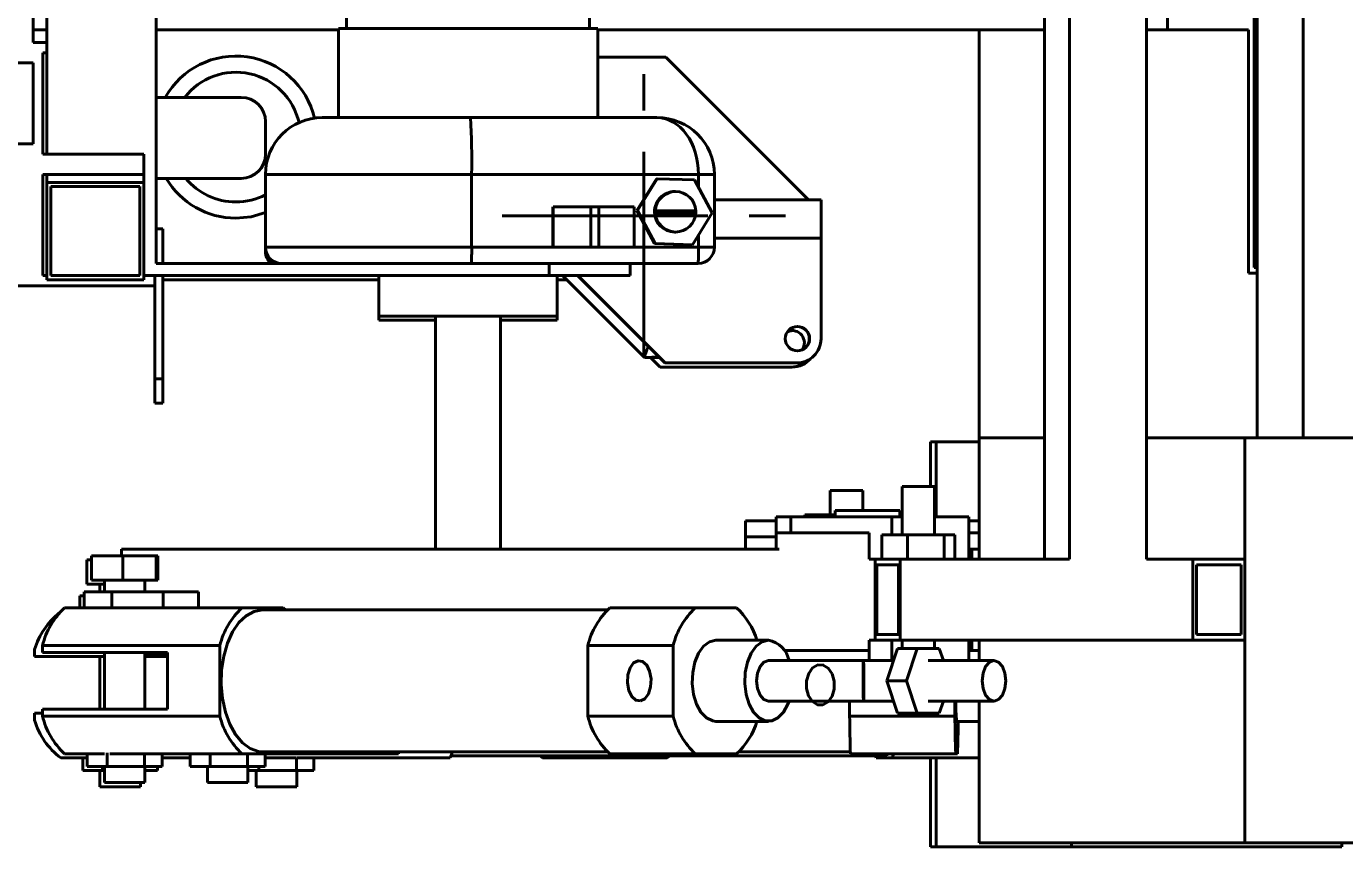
# Model space of a CAD drawing. Header units: millimetres. Extents: x -250 to 3947, y -1468 to 870.
# Drawn here: x 1713.1 to 1794.5, y 604.3 to 655.1 of the extents above; entities that cross this region are included whole.
import ezdxf

# ---------------------------------------------------------------- set-up
doc = ezdxf.new("R2010")
doc.units = ezdxf.units.MM
doc.header["$PDSIZE"] = -1
doc.linetypes.add('CENTERX2', pattern=[20.32, 12.7, -2.54, 2.54, -2.54])
doc.styles.get("Standard").update_dxf_attribs({"font": 'times_0.ttf'})
doc.dimstyles.new('ISO-25', dxfattribs={"dimtxt": 2.5, "dimasz": 2.5, "dimexe": 1.25, "dimexo": 0.625, "dimtad": 1, "dimtxsty": 'Standard', "dimcen": 2.5, "dimadec": 0, "dimazin": 0, "dimtfac": 1, "dimtmove": 0, "dimatfit": 3, "dimfxl": 1, "dimarcsym": 0})

# ---------------------------------------------------------------- blocks, each defined once
blk = doc.blocks.new('*D9')
at = {"color": 0, "lineweight": -2}
for p, q in [((1740.832, 716.105), (1851.765, 716.105)), ((1850.765, 712.803), (1850.765, 568.015)), ((1850.765, 416.619), (1850.765, 561.407)), ((1729.446, 413.317), (1851.765, 413.317))]:
    blk.add_line(p, q, dxfattribs=at)
at = {"color": 0, "lineweight": 40}
for points in [[(1850.214, 712.803), (1851.315, 712.803), (1850.765, 716.105)], [(1850.214, 416.619), (1851.315, 416.619), (1850.765, 413.317)]]:
    blk.add_solid(points, dxfattribs=at)
at = {"layer": 'Defpoints', "color": 0, "lineweight": 40}
for p in [(1739.832, 716.105), (1728.446, 413.317), (1850.765, 413.317)]:
    blk.add_point(p, dxfattribs=at)
at = {"color": 0, "lineweight": 15, "insert": (1850.765, 564.711), "char_height": 3.5, "attachment_point": 5}
blk.add_mtext('1514', dxfattribs=at)
blk = doc.blocks.new('*D10')
at = {"color": 0, "lineweight": -2}
for p, q in [((1671.796, 654.071), (1671.796, 757.782)), ((1803.546, 641.238), (1803.546, 757.782)), ((1675.098, 756.782), (1800.244, 756.782))]:
    blk.add_line(p, q, dxfattribs=at)
at = {"color": 0, "lineweight": 40}
for points in [[(1675.098, 757.333), (1675.098, 756.232), (1671.796, 756.782)], [(1800.244, 757.333), (1800.244, 756.232), (1803.546, 756.782)]]:
    blk.add_solid(points, dxfattribs=at)
at = {"layer": 'Defpoints', "color": 0, "lineweight": 40}
for p in [(1803.546, 756.782), (1671.796, 653.071), (1803.546, 640.238)]:
    blk.add_point(p, dxfattribs=at)
at = {"color": 0, "lineweight": 15, "insert": (1737.671, 760.092), "char_height": 3.5, "attachment_point": 5}
blk.add_mtext('670', dxfattribs=at)

msp = doc.modelspace()

# ---------------------------------------------------------------- linework, layer by layer
at = {"color": 7, "linetype": 'Continuous', "lineweight": 40}
for p, q in [((1775.9467, 622.2303), (1775.9467, 692.2303)), ((1777.5, 622.2303), (1777.5, 692.2303)), ((1782.2526, 622.2303), (1782.2526, 692.2303)), ((1789.0792, 684.7303), (1789.0792, 629.7303)), ((1791.9196, 684.7303), (1791.9196, 629.7303)), ((1721.1246, 640.4803), (1721.1246, 673.9803)), ((1714.3747, 667.2303), (1714.3747, 647.2303)), ((1713.5463, 654.1053), (1713.5463, 660.3553)), ((1732.8746, 659.9803), (1732.8746, 654.9803)), ((1747.8746, 654.9803), (1747.8746, 659.9803)), ((1783.5463, 654.8883), (1783.5463, 659.8883)), ((1788.8963, 640.2383), (1788.8963, 659.8883)), ((1732.3746, 654.9803), (1732.3746, 649.4803)), ((1748.3747, 654.9803), (1732.3746, 654.9803)), ((1748.3747, 649.4803), (1748.3747, 654.9803)), ((1714.3747, 654.8883), (1713.5463, 654.8883)), ((1713.5463, 654.1053), (1714.3747, 654.1053)), ((1732.3746, 654.8883), (1721.1246, 654.8883)), ((1775.9467, 654.8883), (1748.3747, 654.8883)), ((1771.9119, 654.8883), (1771.9119, 629.7303)), ((1783.5463, 654.8883), (1782.2526, 654.8883)), ((1788.5464, 654.8883), (1783.5463, 654.8883)), ((1788.5464, 654.8883), (1788.5464, 639.8883)), ((1788.8963, 654.8883), (1789.0792, 654.8883)), ((1714.1246, 653.4803), (1714.3747, 653.4803)), ((1714.1246, 653.4803), (1714.1246, 647.2303)), ((1713.5463, 652.8553), (1693.5463, 652.8553)), ((1713.5463, 652.8553), (1713.5463, 647.8553)), ((1748.3747, 653.2062), (1752.5879, 653.2062)), ((1752.5879, 653.2062), (1761.384, 644.4087)), ((1726.3746, 650.7303), (1721.1246, 650.7303)), ((1727.8746, 649.2303), (1727.8746, 647.2303)), ((1740.5351, 649.4803), (1731.3746, 649.4803)), ((1752.0333, 649.4803), (1740.5351, 649.4803)), ((1713.5463, 647.8553), (1693.5463, 647.8553)), ((1714.1246, 647.2303), (1714.3747, 647.2303)), ((1720.3746, 647.2303), (1714.3747, 647.2303)), ((1720.3746, 639.7303), (1720.3746, 647.2303)), ((1714.1246, 645.9803), (1720.3746, 645.9803)), ((1714.1246, 639.7303), (1714.1246, 645.9803)), ((1714.3747, 645.4803), (1714.3747, 645.9803)), ((1727.8746, 645.9803), (1727.8746, 641.4803)), ((1740.5975, 641.4803), (1740.5975, 645.9803)), ((1740.5975, 645.9803), (1754.5953, 645.9803)), ((1755.5773, 645.9803), (1754.5953, 645.9803)), ((1755.5773, 641.4803), (1755.5773, 645.9803)), ((1714.3747, 645.4803), (1720.3746, 645.4803)), ((1714.3747, 639.4803), (1714.3747, 645.4803)), ((1714.6246, 639.7303), (1714.6246, 645.2303)), ((1714.6246, 645.2303), (1720.1246, 645.2303)), ((1720.1246, 645.2303), (1720.1246, 639.7303)), ((1726.3746, 645.7303), (1721.1246, 645.7303)), ((1750.7877, 643.7424), (1752.0049, 645.7049)), ((1750.8233, 643.7424), (1752.0405, 645.7049)), ((1752.0405, 645.7049), (1752.0049, 645.7049)), ((1752.0405, 645.7049), (1754.3484, 645.6318)), ((1754.3484, 645.6318), (1755.4391, 643.5963)), ((1753.1847, 644.9194), (1753.1312, 644.9194)), ((1762.1563, 644.4087), (1762.1563, 643.6363)), ((1745.5967, 641.4803), (1745.5967, 643.9803)), ((1745.6351, 643.9803), (1745.6351, 641.4803)), ((1747.9598, 641.4803), (1747.9598, 643.9803)), ((1747.9598, 643.9803), (1748.4468, 643.9803)), ((1748.4468, 643.9803), (1748.4468, 641.4803)), ((1750.6343, 641.4803), (1750.6343, 643.9803)), ((1750.8233, 643.7424), (1750.7877, 643.7424)), ((1751.8783, 641.7069), (1750.7877, 643.7424)), ((1751.914, 641.7069), (1750.8233, 643.7424)), ((1751.9366, 643.735), (1751.9321, 643.735)), ((1751.9321, 643.6037), (1751.9366, 643.6037)), ((1751.9366, 643.735), (1754.4327, 643.735)), ((1754.4327, 643.6037), (1751.9366, 643.6037)), ((1755.4391, 643.5963), (1754.2219, 641.6338)), ((1762.1563, 643.6363), (1762.1563, 642.0396)), ((1721.5463, 642.619), (1721.1246, 642.619)), ((1721.5463, 640.4803), (1721.5463, 642.619)), ((1753.1312, 642.4194), (1753.1847, 642.4194)), ((1762.1563, 642.0396), (1762.1563, 635.8401)), ((1727.8746, 641.4803), (1727.8746, 641.2303)), ((1745.5967, 641.4803), (1740.5975, 641.4803)), ((1748.4468, 641.4803), (1747.9598, 641.4803)), ((1754.5953, 641.4803), (1750.5959, 641.4803)), ((1751.914, 641.7069), (1751.8783, 641.7069)), ((1754.1862, 641.6338), (1751.8783, 641.7069)), ((1754.2219, 641.6338), (1751.914, 641.7069)), ((1754.2219, 641.6338), (1754.1862, 641.6338)), ((1755.5773, 641.4803), (1754.5953, 641.4803)), ((1745.3746, 640.4803), (1721.1246, 640.4803)), ((1745.3746, 639.7303), (1745.3746, 640.4803)), ((1745.3746, 640.4803), (1746.4817, 640.4803)), ((1746.4817, 640.4803), (1754.5775, 640.4803)), ((1750.3746, 640.4803), (1750.3746, 639.7303)), ((1714.1246, 639.7303), (1714.3747, 639.7303)), ((1720.3746, 639.4803), (1714.3747, 639.4803)), ((1720.1246, 639.7303), (1714.6246, 639.7303)), ((1745.3746, 639.7303), (1720.3746, 639.7303)), ((1720.3746, 639.7303), (1720.3746, 639.4803)), ((1721.0463, 639.1053), (1721.0463, 639.7303)), ((1721.5463, 633.3553), (1721.5463, 639.7303)), ((1721.5463, 639.4803), (1734.8746, 639.4803)), ((1734.8746, 639.7303), (1734.8746, 637.2303)), ((1750.3746, 639.7303), (1745.3746, 639.7303)), ((1745.8746, 637.2303), (1745.8746, 639.7303)), ((1746.4496, 639.4803), (1745.8746, 639.4803)), ((1746.1998, 639.7303), (1751.2548, 634.671)), ((1752.5219, 634.3401), (1747.1326, 639.7303)), ((1752.5398, 634.3401), (1747.1504, 639.7303)), ((1788.5464, 639.8883), (1789.0792, 639.8883)), ((1789.0792, 640.2383), (1788.8963, 640.2383)), ((1706.0463, 639.1053), (1721.0463, 639.1053)), ((1721.0463, 633.3553), (1721.0463, 639.1053)), ((1734.8746, 637.2303), (1734.8746, 636.9803)), ((1734.8746, 637.2303), (1740.3747, 637.2303)), ((1738.3746, 637.2303), (1738.3746, 622.8553)), ((1740.3747, 637.2303), (1745.8746, 637.2303)), ((1742.3746, 622.8553), (1742.3746, 637.2303)), ((1745.8746, 636.9803), (1745.8746, 637.2303)), ((1738.3746, 636.9803), (1734.8746, 636.9803)), ((1745.8746, 636.9803), (1742.3746, 636.9803)), ((1752.1473, 634.7148), (1751.2571, 634.6694)), ((1751.2571, 634.6694), (1752.1928, 634.6694)), ((1752.2212, 634.0901), (1751.6425, 634.6694)), ((1760.3323, 634.0901), (1752.2212, 634.0901)), ((1752.5398, 634.3401), (1752.5219, 634.3401)), ((1760.6565, 634.3401), (1752.5398, 634.3401)), ((1760.3735, 634.0901), (1760.3323, 634.0901)), ((1721.5463, 633.3553), (1721.0463, 633.3553)), ((1721.0463, 631.8553), (1721.0463, 633.3553)), ((1721.5463, 631.8553), (1721.5463, 633.3553)), ((1721.5463, 631.8553), (1721.0463, 631.8553)), ((1771.9081, 622.2303), (1771.9081, 629.7303)), ((1771.9081, 629.7303), (1775.9467, 629.7303)), ((1782.2526, 629.7303), (1788.3035, 629.7303)), ((1788.3035, 604.7303), (1788.3035, 629.7303)), ((1788.3035, 629.7303), (1796.1762, 629.7303)), ((1769.26, 629.4803), (1768.9194, 629.4803)), ((1768.9194, 626.7303), (1768.9194, 629.4803)), ((1769.26, 624.8553), (1769.26, 629.4803)), ((1769.26, 629.4803), (1771.9119, 629.4803)), ((1762.729, 626.4803), (1762.729, 624.9803)), ((1762.729, 626.4803), (1764.4266, 626.4803)), ((1764.4266, 626.4803), (1764.729, 626.4803)), ((1764.729, 625.2303), (1764.729, 626.4803)), ((1767.1687, 626.7303), (1767.1687, 623.7303)), ((1767.1687, 626.7303), (1767.5835, 626.7303)), ((1767.5835, 626.7303), (1769.1687, 626.7303)), ((1769.1687, 623.7303), (1769.1687, 626.7303)), ((1759.3809, 624.8553), (1759.3809, 623.8553)), ((1759.3809, 624.8553), (1760.2961, 624.8553)), ((1760.2961, 624.8553), (1760.2961, 623.8553)), ((1760.2961, 624.8553), (1766.5342, 624.8553)), ((1761.1488, 624.9803), (1761.1488, 624.8553)), ((1763.0272, 624.9803), (1761.1488, 624.9803)), ((1763.0272, 625.2303), (1763.0272, 624.8553)), ((1767.0272, 625.2303), (1763.0272, 625.2303)), ((1766.5342, 624.8553), (1766.5342, 623.7303)), ((1766.5342, 624.8553), (1767.1687, 624.8553)), ((1767.0272, 624.8553), (1767.0272, 625.2303)), ((1769.1687, 624.8553), (1771.2868, 624.8553)), ((1771.2868, 624.8553), (1771.2868, 622.2303)), ((1757.5024, 624.6053), (1757.5024, 623.6053)), ((1757.5024, 624.6053), (1759.3809, 624.6053)), ((1771.2868, 624.6053), (1771.9081, 624.6053)), ((1757.5024, 623.6053), (1757.5024, 622.8553)), ((1759.3809, 623.6053), (1757.5024, 623.6053)), ((1759.3809, 623.8553), (1759.3809, 622.8553)), ((1760.2961, 623.8553), (1759.3809, 623.8553)), ((1765.1216, 623.8553), (1760.2961, 623.8553)), ((1765.1216, 622.2303), (1765.1216, 623.8553)), ((1765.9197, 623.7303), (1765.9197, 622.2303)), ((1765.9197, 623.7303), (1767.4986, 623.7303)), ((1767.4986, 623.7303), (1767.4986, 622.2303)), ((1767.4986, 623.7303), (1769.7476, 623.7303)), ((1769.7476, 623.7303), (1769.7476, 622.2303)), ((1769.7476, 623.7303), (1770.4177, 623.7303)), ((1770.4177, 623.7303), (1770.4177, 622.2303)), ((1771.9081, 623.8553), (1771.2868, 623.8553)), ((1717.1312, 622.4494), (1717.1312, 620.9495)), ((1717.1312, 622.4494), (1719.0765, 622.4494)), ((1718.9959, 622.4494), (1718.9959, 622.8553)), ((1759.5753, 622.8553), (1718.9959, 622.8553)), ((1719.0765, 622.4494), (1719.0765, 620.9495)), ((1719.0765, 622.4494), (1721.1271, 622.4494)), ((1721.1271, 622.4494), (1721.1271, 620.9495)), ((1721.1271, 622.4494), (1721.2324, 622.4494)), ((1721.2324, 622.4494), (1721.2324, 620.9495)), ((1771.2868, 622.8553), (1771.9081, 622.8553)), ((1771.4511, 622.2303), (1771.4511, 622.8553)), ((1771.4567, 622.2303), (1771.4567, 622.8553)), ((1716.857, 622.1995), (1716.857, 620.6995)), ((1716.857, 622.1995), (1717.1312, 622.1995)), ((1765.1216, 622.2303), (1765.491, 622.2303)), ((1765.491, 617.2303), (1765.491, 622.2303)), ((1765.491, 622.2303), (1765.9197, 622.2303)), ((1765.5997, 621.8803), (1766.9356, 621.8803)), ((1765.5997, 617.5803), (1765.5997, 621.8803)), ((1765.9197, 622.2303), (1766.4056, 622.2303)), ((1766.4056, 622.2303), (1767.0443, 622.2303)), ((1766.9356, 621.8803), (1766.9356, 617.5803)), ((1767.0443, 622.2303), (1767.0443, 617.2303)), ((1777.5, 622.2303), (1767.0443, 622.2303)), ((1785.1042, 622.2303), (1782.2526, 622.2303)), ((1785.1042, 622.2303), (1785.1042, 617.2303)), ((1788.3035, 622.2303), (1785.1042, 622.2303)), ((1785.3281, 617.5803), (1785.3281, 621.8803)), ((1785.3281, 621.8803), (1788.0795, 621.8803)), ((1788.0795, 621.8803), (1788.0795, 617.5803)), ((1788.3035, 617.2303), (1788.3035, 622.2303)), ((1717.1312, 620.9495), (1719.0765, 620.9495)), ((1717.9318, 620.9495), (1717.9318, 620.2303)), ((1719.0765, 620.9495), (1721.1271, 620.9495)), ((1720.4318, 620.2303), (1720.4318, 620.9495)), ((1721.1271, 620.9495), (1721.2324, 620.9495)), ((1716.4076, 619.9803), (1716.4076, 619.2303)), ((1716.6818, 619.9803), (1716.4076, 619.9803)), ((1716.6818, 620.2303), (1716.6818, 619.2303)), ((1718.3875, 620.2303), (1716.6818, 620.2303)), ((1716.857, 620.6995), (1717.9318, 620.6995)), ((1717.6576, 620.6995), (1717.6576, 620.2303)), ((1718.3875, 619.2303), (1718.3875, 620.2303)), ((1721.5523, 620.2303), (1718.3875, 620.2303)), ((1721.5523, 619.2303), (1721.5523, 620.2303)), ((1723.7368, 620.2303), (1721.5523, 620.2303)), ((1723.7368, 620.2303), (1723.7368, 619.2303)), ((1716.9133, 619.2303), (1715.4738, 619.2303)), ((1716.9133, 619.2303), (1718.3875, 619.2303)), ((1718.3875, 619.2303), (1718.8996, 619.2303)), ((1726.4209, 619.2303), (1718.8996, 619.2303)), ((1728.9717, 619.2303), (1726.4209, 619.2303)), ((1748.9849, 619.1053), (1727.6963, 619.1053)), ((1729.1128, 619.1053), (1728.9717, 619.2303)), ((1754.3968, 619.2303), (1749.126, 619.2303)), ((1756.9476, 619.2303), (1754.3968, 619.2303)), ((1766.9356, 617.5803), (1765.5997, 617.5803)), ((1788.0795, 617.5803), (1785.3281, 617.5803)), ((1725.0629, 616.9098), (1714.1158, 616.9098)), ((1714.1158, 616.4803), (1714.1158, 616.9098)), ((1725.0629, 612.5509), (1725.0629, 616.9098)), ((1753.0389, 616.9098), (1747.768, 616.9098)), ((1747.768, 612.5509), (1747.768, 616.9098)), ((1753.0389, 612.5509), (1753.0389, 616.9098)), ((1758.9158, 617.2303), (1755.6722, 617.2303)), ((1765.1216, 615.9803), (1765.1216, 617.2303)), ((1765.1216, 617.2303), (1765.491, 617.2303)), ((1767.0443, 617.2303), (1765.491, 617.2303)), ((1766.8848, 616.7303), (1766.2091, 614.7303)), ((1766.5342, 615.9803), (1766.5342, 617.2303)), ((1768.1011, 616.7303), (1766.8848, 616.7303)), ((1785.1042, 617.2303), (1767.0443, 617.2303)), ((1767.1687, 617.2303), (1767.1687, 616.7303)), ((1768.1011, 616.7303), (1767.4254, 614.7303)), ((1768.3898, 616.7303), (1768.1011, 616.7303)), ((1768.3898, 616.7303), (1769.1687, 616.7303)), ((1769.1687, 616.7303), (1769.1687, 617.2303)), ((1769.4526, 616.7303), (1769.1687, 616.7303)), ((1769.706, 615.9803), (1769.4526, 616.7303)), ((1771.2868, 615.9803), (1771.2868, 617.2303)), ((1771.4567, 616.6053), (1771.4567, 617.2303)), ((1771.9081, 615.9803), (1771.9081, 617.2303)), ((1788.3035, 617.2303), (1785.1042, 617.2303)), ((1713.6189, 616.6598), (1713.6189, 616.2303)), ((1717.9318, 616.2303), (1713.6189, 616.2303)), ((1721.8193, 616.4803), (1714.1158, 616.4803)), ((1717.6576, 616.2303), (1717.6576, 612.9803)), ((1717.9318, 616.4803), (1717.9318, 612.9803)), ((1720.4318, 612.9803), (1720.4318, 616.4803)), ((1720.4318, 616.3553), (1721.8193, 616.3553)), ((1721.8193, 616.2303), (1720.4318, 616.2303)), ((1721.8193, 612.9803), (1721.8193, 616.4803)), ((1766.6314, 615.9803), (1758.9158, 615.9803)), ((1765.1216, 616.6053), (1759.8835, 616.6053)), ((1772.8313, 615.9803), (1768.7769, 615.9803)), ((1771.9081, 616.6053), (1771.2868, 616.6053)), ((1767.4254, 614.7303), (1766.2091, 614.7303)), ((1766.2091, 614.7303), (1766.8848, 612.7303)), ((1767.4254, 614.7303), (1768.1011, 612.7303)), ((1758.9158, 613.4803), (1766.6314, 613.4803)), ((1763.9233, 612.5509), (1763.9233, 613.4803)), ((1768.7769, 613.4803), (1772.8313, 613.4803)), ((1769.4526, 612.7303), (1769.706, 613.4803)), ((1770.4216, 612.5509), (1770.4216, 613.4803)), ((1771.9081, 604.7303), (1771.9081, 613.4803)), ((1713.6189, 612.7303), (1713.6189, 612.3009)), ((1714.1158, 612.7303), (1713.6189, 612.7303)), ((1714.1158, 612.5509), (1714.1158, 612.9803)), ((1714.1158, 612.9803), (1721.8193, 612.9803)), ((1768.1011, 612.7303), (1766.8848, 612.7303)), ((1768.1011, 612.7303), (1769.4526, 612.7303)), ((1725.0629, 612.5509), (1714.1158, 612.5509)), ((1753.0389, 612.5509), (1747.768, 612.5509)), ((1755.6722, 612.2303), (1758.9158, 612.2303)), ((1770.4216, 612.5509), (1763.9233, 612.5509)), ((1770.5249, 612.2303), (1771.9081, 612.2303)), ((1717.9444, 610.2303), (1715.4738, 610.2303)), ((1716.8738, 610.2303), (1716.8738, 609.4495)), ((1718.0966, 610.2846), (1718.0966, 609.4495)), ((1726.4209, 610.2303), (1718.2738, 610.2303)), ((1720.4047, 610.2303), (1720.4047, 609.4495)), ((1721.4899, 610.2303), (1721.4899, 609.4495)), ((1723.2287, 610.2303), (1723.2287, 609.4495)), ((1724.4515, 610.2303), (1724.4515, 609.4495)), ((1728.9717, 610.2303), (1726.4209, 610.2303)), ((1726.7596, 610.2303), (1726.7596, 609.4495)), ((1727.6963, 610.3553), (1748.9849, 610.3553)), ((1727.8448, 610.2303), (1727.8448, 609.4495)), ((1728.9717, 610.2303), (1729.1128, 610.3553)), ((1735.984, 610.2303), (1728.9717, 610.2303)), ((1735.9784, 610.3553), (1735.984, 610.2303)), ((1736.084, 610.2303), (1735.984, 610.2303)), ((1736.084, 610.2303), (1736.0895, 610.3553)), ((1754.3968, 610.2303), (1749.126, 610.2303)), ((1756.9476, 610.2303), (1754.3968, 610.2303)), ((1757.0887, 610.3553), (1763.9711, 610.3553)), ((1770.4749, 610.2303), (1763.9766, 610.2303)), ((1770.5749, 610.2303), (1770.4749, 610.2303)), ((1716.8738, 609.9803), (1715.2378, 609.9803)), ((1716.5996, 609.9803), (1716.5996, 609.1995)), ((1718.0966, 609.4495), (1716.8738, 609.4495)), ((1717.8224, 609.4495), (1717.8224, 609.1995)), ((1717.9318, 609.4495), (1717.9318, 608.4494)), ((1720.4047, 609.4495), (1718.0966, 609.4495)), ((1721.4899, 609.4495), (1720.4047, 609.4495)), ((1720.4318, 608.4494), (1720.4318, 609.4495)), ((1721.2156, 609.4495), (1721.2156, 609.1995)), ((1723.2287, 609.9803), (1721.4899, 609.9803)), ((1724.4515, 609.4495), (1723.2287, 609.4495)), ((1724.2867, 609.4495), (1724.2867, 608.4494)), ((1726.7596, 609.4495), (1724.4515, 609.4495)), ((1727.8448, 609.4495), (1726.7596, 609.4495)), ((1726.7868, 608.4494), (1726.7868, 609.4495)), ((1727.4712, 609.4495), (1727.4712, 609.1995)), ((1729.7509, 609.9803), (1727.8448, 609.9803)), ((1729.7793, 609.983), (1729.7793, 609.1995)), ((1739.2773, 609.9803), (1729.7827, 609.9803)), ((1730.8645, 609.9803), (1730.8645, 609.1995)), ((1739.3319, 610.1053), (1766.0585, 610.1053)), ((1744.9715, 609.9803), (1744.8033, 610.1053)), ((1748.0123, 609.9803), (1744.9715, 609.9803)), ((1748.1806, 610.1053), (1748.0123, 609.9803)), ((1752.6695, 609.9803), (1748.0123, 609.9803)), ((1752.8377, 610.1053), (1752.6695, 609.9803)), ((1765.5655, 609.9803), (1765.5109, 610.1053)), ((1766.5515, 609.9803), (1765.5655, 609.9803)), ((1771.9081, 609.9803), (1766.5515, 609.9803)), ((1768.9194, 604.4803), (1768.9194, 609.9803)), ((1769.26, 604.4803), (1769.26, 609.9803)), ((1717.8224, 609.1995), (1716.5996, 609.1995)), ((1717.6576, 609.1995), (1717.6576, 608.1995)), ((1717.9318, 609.1995), (1717.8224, 609.1995)), ((1721.2156, 609.1995), (1720.4318, 609.1995)), ((1727.4712, 609.1995), (1726.7868, 609.1995)), ((1727.3065, 609.1995), (1727.3065, 608.1995)), ((1729.7793, 609.1995), (1727.4712, 609.1995)), ((1730.8645, 609.1995), (1729.7793, 609.1995)), ((1729.8065, 608.1995), (1729.8065, 609.1995)), ((1720.1576, 608.1995), (1717.6576, 608.1995)), ((1720.4318, 608.4494), (1717.9318, 608.4494)), ((1720.1576, 608.1995), (1720.1576, 608.4494)), ((1725.5368, 608.4494), (1724.2867, 608.4494)), ((1726.7868, 608.4494), (1725.5368, 608.4494)), ((1728.5565, 608.1995), (1727.3065, 608.1995)), ((1729.8065, 608.1995), (1728.5565, 608.1995)), ((1769.26, 604.4803), (1768.9194, 604.4803)), ((1769.26, 604.4803), (1777.625, 604.4803)), ((1771.9081, 604.7303), (1788.3035, 604.7303)), ((1777.625, 604.4803), (1777.625, 604.7303)), ((1777.625, 604.4803), (1794.3002, 604.4803)), ((1788.3035, 604.7303), (1796.1762, 604.7303)), ((1794.3002, 604.4803), (1794.3002, 604.7303))]:
    msp.add_line(p, q, dxfattribs=at)
at = {"color": 7, "linetype": 'CENTERX2', "lineweight": 40}
for p, q in [((1751.2159, 634.6694), (1751.2159, 652.1694)), ((1742.4733, 643.4194), (1759.9584, 643.4194))]:
    msp.add_line(p, q, dxfattribs=at)
at = {"color": 8, "linetype": 'Continuous', "lineweight": 40}
for p, q in [((1727.8746, 645.9803), (1740.5975, 645.9803)), ((1754.5953, 645.9803), (1754.5953, 645.1711)), ((1754.5953, 642.2359), (1754.5953, 641.4803)), ((1740.5975, 641.4803), (1727.8746, 641.4803)), ((1727.8746, 641.2303), (1727.9064, 641.2303))]:
    msp.add_line(p, q, dxfattribs=at)
at = {"color": 7, "linetype": 'Continuous', "lineweight": 40, "flags": 128}
for points in [[(1726.0463, 643.2773), (1726.9926, 643.3676), (1727.8746, 643.6235)], [(1760.3996, 636.3399), (1760.1334, 636.283), (1760.0811, 636.259)], [(1727.6963, 619.1053), (1727.1809, 619.0158), (1726.6866, 618.7508), (1726.2337, 618.3212), (1725.8406, 617.7446), (1725.5236, 617.0446), (1725.2954, 616.2498), (1725.1656, 615.3928), (1725.1393, 614.5088), (1725.2178, 613.6337), (1725.3977, 612.8036), (1725.6717, 612.0524), (1726.0286, 611.4108), (1726.4538, 610.9051), (1726.9298, 610.556), (1727.4373, 610.3778), (1727.6963, 610.3553)], [(1755.6722, 617.2303), (1755.2775, 617.1376), (1754.9121, 616.8664), (1754.603, 616.4367), (1754.3732, 615.8805), (1754.2398, 615.239), (1754.2126, 614.5597), (1754.2937, 613.8931), (1754.477, 613.2886), (1754.7489, 612.7911), (1755.0894, 612.4373), (1755.473, 612.2536), (1755.6722, 612.2303)], [(1758.9158, 617.2303), (1758.5211, 617.1376), (1758.1557, 616.8664), (1757.8466, 616.4367), (1757.6168, 615.8805), (1757.4834, 615.239), (1757.4562, 614.5597), (1757.5373, 613.8931), (1757.7206, 613.2886), (1757.9925, 612.7911), (1758.3329, 612.4373), (1758.7166, 612.2536), (1759.115, 612.2536), (1759.4986, 612.4373), (1759.8391, 612.7911), (1760.111, 613.2886), (1760.1828, 613.4803)], [(1751.0095, 613.4865), (1750.7254, 613.5338), (1750.4736, 613.7634), (1750.2923, 614.1401), (1750.2092, 614.6067), (1750.2369, 615.0921), (1750.3713, 615.5225), (1750.5917, 615.8322), (1750.8648, 615.9742), (1751.1489, 615.9268), (1751.4007, 615.6973), (1751.5819, 615.3205), (1751.665, 614.8539), (1751.6373, 614.3685), (1751.503, 613.9382), (1751.2825, 613.6285), (1751.0095, 613.4865)], [(1758.9158, 615.9803), (1758.6359, 615.8852), (1758.3985, 615.6142), (1758.24, 615.2087), (1758.1843, 614.7303), (1758.24, 614.252), (1758.3985, 613.8465), (1758.6359, 613.5755), (1758.9158, 613.4803), (1758.9158, 613.4803)], [(1764.7823, 613.4865), (1764.7712, 613.5338), (1764.7613, 613.7634), (1764.7542, 614.1401), (1764.751, 614.6067), (1764.7521, 615.0921), (1764.7573, 615.5225), (1764.766, 615.8322), (1764.7767, 615.9742), (1764.7878, 615.9268), (1764.7977, 615.6973), (1764.8048, 615.3205), (1764.8081, 614.8539), (1764.807, 614.3685), (1764.8017, 613.9382), (1764.7931, 613.6285), (1764.7823, 613.4865)], [(1773.1133, 613.577), (1772.8336, 613.4803), (1772.5535, 613.574), (1772.3157, 613.8438), (1772.1564, 614.2485), (1772.0998, 614.7265), (1772.1547, 615.2052), (1772.3125, 615.6115), (1772.5493, 615.8837), (1772.8291, 615.9803), (1773.1092, 615.8866), (1773.347, 615.6169), (1773.5063, 615.2122), (1773.5628, 614.7342), (1773.508, 614.2555), (1773.3502, 613.8492), (1773.1133, 613.577)], [(1762.8466, 615.1648), (1762.9738, 614.7124), (1762.9705, 614.2247), (1762.8373, 613.7759), (1762.5944, 613.4344), (1762.2789, 613.2521), (1761.9386, 613.2568), (1761.6256, 613.4477), (1761.3873, 613.7959), (1761.2601, 614.2482), (1761.2634, 614.7359), (1761.3966, 615.1847), (1761.6395, 615.5263), (1761.955, 615.7086), (1762.2953, 615.7039), (1762.6084, 615.513), (1762.8466, 615.1648)], [(1739.4235, 610.3553), (1739.3606, 610.178), (1739.2773, 609.9803)], [(1766.2934, 610.2303), (1766.2577, 610.1949), (1766.0585, 610.1053)], [(1766.6543, 610.2303), (1766.6348, 610.178), (1766.5515, 609.9803)]]:
    msp.add_lwpolyline(points, dxfattribs=at)
at = {"color": 7, "linetype": 'Continuous', "lineweight": 40}
msp.add_circle((1760.7032, 635.8402), 0.75, dxfattribs=at)
for centre, radius, start, end in [((1726.0463, 648.2773), 5, 13.552893, 150.618897), ((1726.0463, 648.2773), 4, 12.966041, 142.173642), ((1726.3746, 649.2303), 1.5, 0, 90), ((1731.3746, 645.9803), 3.5, 90, 180), ((1691.5005, 646.8555), 49.1048, 358.978825, 3.064161), ((1726.3746, 647.2303), 1.5, 270, 0), ((1726.0463, 648.2773), 5, 210.622781, 270), ((1726.0463, 648.2773), 4, 219.548378, 270), ((1726.0463, 648.2773), 4, 270, 297.198579), ((1753.1313, 643.6695), 1.2499, 90.004213, 180.004667), ((1753.1847, 643.6695), 1.2498, 3.003721, 176.996279), ((1753.1313, 643.6693), 1.2499, 179.996408, 269.994712), ((1753.1823, 643.6694), 1.2519, 176.9932, 183.0068), ((1753.1847, 643.6692), 1.2498, 183.004211, 356.995789), ((1753.1817, 643.6694), 1.2483, 356.984489, 3.015511), ((1728.8746, 641.4803), 1, 180, 270), ((1728.8746, 641.2303), 1, 180, 228.590378), ((1726.5624, 641.2303), 14.0373, 356.937412, 1.020551), ((1740.5544, 641.2304), 14.0432, 356.938264, 1.019699), ((1754.5774, 641.4803), 0.9999, 270.004554, 0.003984), ((1760.3788, 635.5902), 0.7498, 324.450428, 111.78805), ((1760.6852, 635.8401), 0.75, 270.008119, 89.991881), ((1760.6564, 635.84), 1.4999, 270.003983, 0.005125), ((1760.3734, 635.5884), 1.4982, 270.005249, 318.652862), ((1760.3325, 635.5876), 1.4975, 269.993838, 315.468182), ((1718.6254, 615.8284), 4.6374, 132.812927, 166.515614), ((1729.5726, 615.8284), 4.6375, 132.813137, 166.515131), ((1752.2778, 615.8283), 4.6376, 132.813575, 166.514966), ((1757.5486, 615.8283), 4.6376, 132.813575, 166.514966), ((1753.9126, 615.9245), 4.4877, 16.916646, 47.446082), ((1718.0289, 615.3167), 4.61, 128.6574, 163.061834), ((1758.6364, 615.6801), 1.5752, 10.987255, 79.784764), ((1780.7062, 613.2611), 10.2334, 178.77241, 185.780933), ((1717.987, 613.6232), 4.5639, 196.8418, 232.958075), ((1718.6255, 613.6323), 4.6376, 193.484751, 227.186387), ((1729.5727, 613.6324), 4.6377, 193.485235, 227.186177), ((1752.2779, 613.6324), 4.6377, 193.485399, 227.185739), ((1757.5487, 613.6324), 4.6377, 193.485399, 227.185739), ((1753.9125, 613.5362), 4.4879, 312.554635, 343.083022), ((1836.7838, 613.0621), 72.8622, 180.402033, 182.227379), ((1843.2418, 613.0612), 72.822, 180.401528, 182.227884), ((1702.2256, 612.9175), 68.4021, 357.748523, 359.424358)]:
    msp.add_arc(centre, radius, start, end, dxfattribs=at)
for major_axis, ratio, start_param, end_param in [((0, 3.5), 0.7320018, 4.712389, 6.2831853), ((3.544, 0), 0.9875797, 0, 1.5707963)]:
    msp.add_ellipse((1752.0333, 645.9803), major_axis=major_axis, ratio=ratio, start_param=start_param, end_param=end_param, dxfattribs=at)
for points, knots in [([(1762.1563, 644.4087), (1762.0966, 644.4087), (1761.9773, 644.4087), (1761.7661, 644.4087), (1761.8454, 644.4087), (1761.8007, 644.4087), (1761.3749, 644.4087), (1760.5364, 644.4087), (1759.2753, 644.4087), (1757.9236, 644.4087), (1756.8547, 644.4087), (1756.106, 644.4087), (1755.7215, 644.4087), (1755.5773, 644.4087)], [0, 0, 0, 0, 0.1288841, 0.2574786, 0.3237372, 0.387387, 0.451326, 0.5157395, 0.6593948, 0.8035688, 0.8791937, 0.9547043, 1, 1, 1, 1]), ([(1745.6351, 643.9803), (1745.7051, 643.9803), (1745.8511, 643.9803), (1746.0633, 643.9803), (1746.4879, 643.9803), (1746.9355, 643.9803), (1747.4414, 643.9803), (1747.7872, 643.9803), (1747.9598, 643.9803)], [0, 0, 0, 0, 0.25151823, 0.5245144, 0.65582834, 0.78632222, 0.89335002, 1, 1, 1, 1]), ([(1750.6343, 643.9803), (1750.5786, 643.9803), (1750.4626, 643.9803), (1750.2881, 643.9803), (1749.8913, 643.9803), (1749.4586, 643.9803), (1748.9623, 643.9803), (1748.6185, 643.9803), (1748.4468, 643.9803)], [0, 0, 0, 0, 0.2515174, 0.5245139, 0.6558284, 0.7863213, 0.8933511, 1, 1, 1, 1]), ([(1762.1563, 642.0396), (1762.0966, 642.0396), (1761.9773, 642.0396), (1761.7661, 642.0396), (1761.8454, 642.0396), (1761.8007, 642.0396), (1761.3749, 642.0396), (1760.5364, 642.0396), (1759.2753, 642.0396), (1757.9236, 642.0396), (1756.8547, 642.0396), (1756.106, 642.0396), (1755.7215, 642.0396), (1755.5773, 642.0396)], [0, 0, 0, 0, 0.1288841, 0.2574786, 0.3237372, 0.387387, 0.451326, 0.5157395, 0.6593948, 0.8035688, 0.8791937, 0.9547043, 1, 1, 1, 1]), ([(1745.6351, 641.4803), (1745.7051, 641.4803), (1745.8511, 641.4803), (1746.0633, 641.4803), (1746.4879, 641.4803), (1746.9355, 641.4803), (1747.4414, 641.4803), (1747.7872, 641.4803), (1747.9598, 641.4803)], [0, 0, 0, 0, 0.25151823, 0.5245144, 0.65582834, 0.78632222, 0.89335002, 1, 1, 1, 1]), ([(1750.6343, 641.4803), (1750.5786, 641.4803), (1750.4626, 641.4803), (1750.2881, 641.4803), (1749.8913, 641.4803), (1749.4586, 641.4803), (1748.9623, 641.4803), (1748.6185, 641.4803), (1748.4468, 641.4803)], [0, 0, 0, 0, 0.2515174, 0.5245139, 0.6558284, 0.7863213, 0.8933511, 1, 1, 1, 1]), ([(1751.4984, 635.3638), (1751.4617, 635.2668), (1751.3888, 635.0747), (1751.3076, 634.8521), (1751.2562, 634.6989), (1751.2568, 634.6792), (1751.2571, 634.6694)], [0, 0, 0, 0, 0.2571335, 0.5096695, 0.7546982, 1, 1, 1, 1])]:
    msp.add_open_spline(points, degree=3, knots=knots, dxfattribs=at)

# ---------------------------------------------------------------- dimensions: what is measured, and where the dimension line sits
at = {"color": 1, "lineweight": 15}
dim = msp.add_linear_dim(base=(1803.5464, 756.7823), p1=(1671.7963, 653.0712), p2=(1803.5464, 640.2383), text='670', dimstyle='ISO-25', override={"dimtxt": 3.5, "dimasz": 3.302, "dimexe": 1, "dimexo": 1, "dimgap": 1.524, "dimtih": 1, "dimtoh": 1, "dimlfac": 5, "dimzin": 0, "dimadec": 2, "dimtzin": 0}, dxfattribs=at)
dim.commit()
dim.dimension.update_dxf_attribs({"geometry": '*D10', "text_midpoint": (1737.6713, 760.0916)})
dim = msp.add_linear_dim(base=(1850.7645, 413.3169), p1=(1739.8323, 716.1053), p2=(1728.4455, 413.3169), angle=90, text='1514', dimstyle='ISO-25', override={"dimtxt": 3.5, "dimasz": 3.302, "dimexe": 1, "dimexo": 1, "dimgap": 1.524, "dimtih": 1, "dimtoh": 1, "dimlfac": 5, "dimzin": 0, "dimadec": 2, "dimtzin": 0}, dxfattribs=at)
dim.commit()
dim.dimension.update_dxf_attribs({"geometry": '*D9', "text_midpoint": (1850.7645, 564.7111), "dimtype": 160})

doc.saveas('drawing.dxf')
